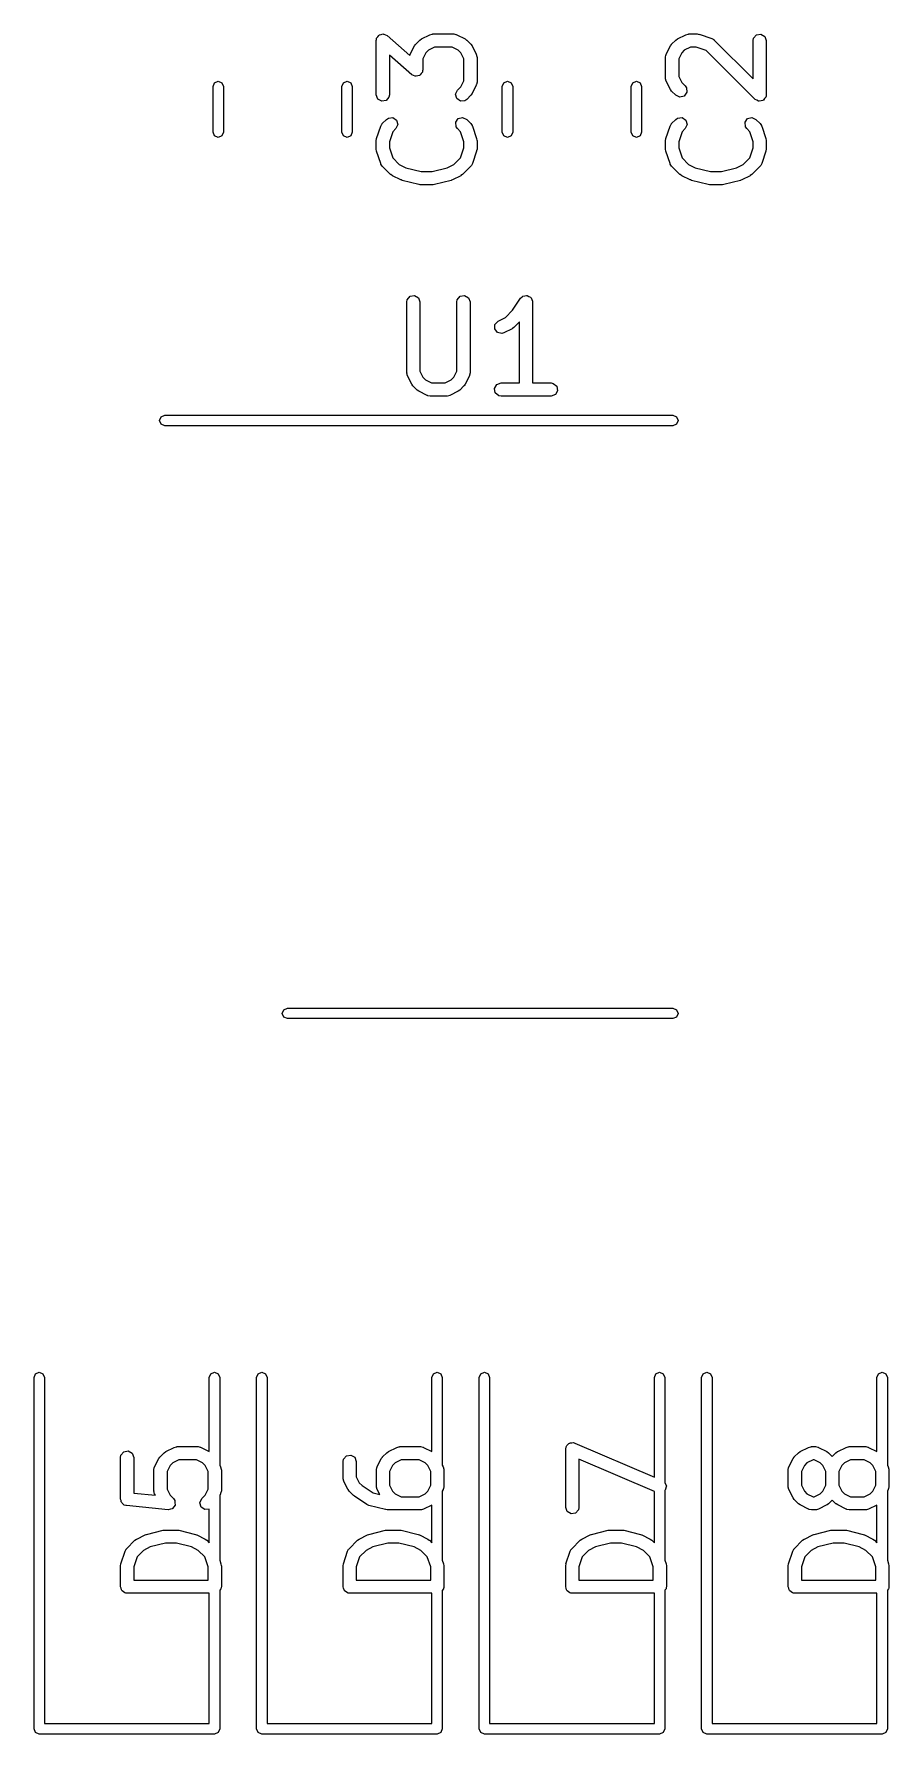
# Model space of a CAD drawing. Extents: x 44 to 268, y -129 to -26.
# Drawn here: x 151.09 to 160.84, y -76.21 to -56.8 of the extents above; entities that cross this region are included whole.
import ezdxf

# ---------------------------------------------------------------- set-up
doc = ezdxf.new("R2010")
doc.units = 0
doc.layers.add('BLACK', color=7, linetype='CONTINUOUS')

msp = doc.modelspace()

# ---------------------------------------------------------------- linework, layer by layer
at = {"layer": 'BLACK', "linetype": 'CONTINUOUS'}
for p, q in [((154.992, -56.8723), (154.994, -56.8612)), ((154.993, -56.8577), (154.995, -56.8551)), ((154.994, -56.8612), (154.993, -56.8577)), ((154.995, -56.8551), (154.996, -56.8466)), ((154.996, -56.8466), (155.009, -56.8311)), ((155.009, -56.8311), (155.02, -56.8138)), ((155.02, -56.8138), (155.025, -56.8119)), ((155.025, -56.8119), (155.029, -56.8073)), ((155.029, -56.8073), (155.049, -56.8038)), ((155.049, -56.8038), (155.068, -56.7973)), ((155.068, -56.7973), (155.074, -56.7995)), ((155.074, -56.7995), (155.08, -56.7984)), ((155.08, -56.7984), (155.097, -56.8085)), ((155.097, -56.8085), (155.116, -56.8158)), ((155.116, -56.8158), (155.376, -57.0433)), ((155.442, -56.9145), (155.49, -56.8669)), ((155.49, -56.8669), (155.508, -56.854)), ((155.508, -56.854), (155.509, -56.8528)), ((155.509, -56.8528), (155.605, -56.8052)), ((155.605, -56.8052), (155.629, -56.7978)), ((155.629, -56.7978), (155.634, -56.7988)), ((155.634, -56.7988), (155.638, -56.7973)), ((155.638, -56.7973), (155.876, -56.7973)), ((155.876, -56.7973), (155.902, -56.8018)), ((155.902, -56.8018), (155.905, -56.8047)), ((155.905, -56.8047), (155.91, -56.8052)), ((155.91, -56.8052), (156.005, -56.8528)), ((156.005, -56.8528), (156.023, -56.8662)), ((156.023, -56.8662), (156.024, -56.8669)), ((156.024, -56.8669), (156.072, -56.9145)), ((158.363, -56.9145), (158.411, -56.8669)), ((158.411, -56.8669), (158.429, -56.854)), ((158.429, -56.854), (158.43, -56.8528)), ((158.43, -56.8528), (158.526, -56.8052)), ((158.526, -56.8052), (158.551, -56.7978)), ((158.551, -56.7978), (158.555, -56.7988)), ((158.555, -56.7988), (158.559, -56.7973)), ((158.559, -56.7973), (158.654, -56.7973)), ((158.654, -56.7973), (158.676, -56.8012)), ((158.676, -56.8012), (158.678, -56.8011)), ((158.678, -56.8011), (158.821, -56.8488)), ((158.821, -56.8488), (158.844, -56.8612)), ((158.844, -56.8612), (158.846, -56.865)), ((158.846, -56.865), (158.85, -56.8669)), ((158.85, -56.8669), (159.294, -57.3103)), ((159.294, -56.8723), (159.298, -56.8466)), ((159.298, -56.8466), (159.331, -56.8073)), ((159.331, -56.8073), (159.382, -56.7984)), ((159.382, -56.7984), (159.426, -56.8241)), ((159.426, -56.8241), (159.444, -56.8723)), ((154.992, -57.4913), (154.992, -56.8723)), ((155.398, -57.2621), (155.142, -57.0376)), ((155.142, -57.0376), (155.142, -57.4913)), ((155.376, -57.0433), (155.377, -57.0371)), ((155.377, -57.0371), (155.38, -57.0337)), ((155.38, -57.0292), (155.428, -56.934)), ((155.38, -57.0337), (155.38, -57.0292)), ((155.428, -56.934), (155.441, -56.916)), ((155.441, -56.916), (155.442, -56.9145)), ((155.557, -57.0119), (155.523, -57.0805)), ((155.587, -56.9815), (155.557, -57.0119)), ((155.656, -56.9473), (155.587, -56.9815)), ((155.858, -56.9473), (155.656, -56.9473)), ((155.927, -56.9815), (155.858, -56.9473)), ((155.957, -57.0119), (155.927, -56.9815)), ((155.992, -57.0805), (155.957, -57.0119)), ((156.072, -56.9145), (156.085, -56.9329)), ((156.085, -56.9329), (156.086, -56.934)), ((156.086, -56.934), (156.134, -57.0292)), ((156.134, -57.0292), (156.141, -57.0542)), ((156.141, -57.0542), (156.14, -57.0585)), ((156.14, -57.0585), (156.142, -57.0628)), ((158.294, -57.0628), (158.298, -57.0371)), ((158.298, -57.0371), (158.301, -57.0337)), ((158.301, -57.0337), (158.302, -57.0292)), ((158.302, -57.0292), (158.349, -56.934)), ((158.349, -56.934), (158.363, -56.916)), ((158.363, -56.916), (158.363, -56.9145)), ((158.478, -57.0119), (158.444, -57.0805)), ((158.508, -56.9815), (158.478, -57.0119)), ((158.577, -56.9473), (158.508, -56.9815)), ((158.642, -56.9473), (158.577, -56.9473)), ((158.757, -56.9855), (158.642, -56.9473)), ((159.316, -57.5444), (158.757, -56.9855)), ((159.294, -57.3103), (159.294, -56.8723)), ((159.444, -56.8723), (159.444, -57.4913)), ((155.505, -57.2468), (155.495, -57.2641)), ((155.518, -57.2313), (155.505, -57.2468)), ((155.52, -57.2228), (155.518, -57.2313)), ((155.521, -57.2202), (155.52, -57.2228)), ((155.523, -57.2056), (155.521, -57.2167)), ((155.521, -57.2167), (155.521, -57.2202)), ((155.523, -57.0805), (155.523, -57.2056)), ((155.992, -57.3308), (155.992, -57.0805)), ((156.142, -57.0628), (156.142, -57.3485)), ((158.294, -57.3009), (158.294, -57.0628)), ((158.444, -57.0805), (158.444, -57.2832)), ((153.129, -57.3967), (153.147, -57.3543)), ((153.129, -57.9193), (153.129, -57.3967)), ((153.147, -57.3543), (153.189, -57.3367)), ((153.189, -57.3367), (153.231, -57.3543)), ((153.231, -57.3543), (153.249, -57.3967)), ((153.249, -57.3967), (153.249, -57.9193)), ((154.599, -57.3967), (154.617, -57.3543)), ((154.599, -57.9193), (154.599, -57.3967)), ((154.617, -57.3543), (154.659, -57.3367)), ((154.659, -57.3367), (154.701, -57.3543)), ((154.701, -57.3543), (154.719, -57.3967)), ((154.719, -57.3967), (154.719, -57.9193)), ((155.417, -57.2694), (155.398, -57.2621)), ((155.435, -57.2795), (155.417, -57.2694)), ((155.44, -57.2784), (155.435, -57.2795)), ((155.446, -57.2806), (155.44, -57.2784)), ((155.465, -57.2741), (155.446, -57.2806)), ((155.485, -57.2706), (155.465, -57.2741)), ((155.489, -57.266), (155.485, -57.2706)), ((155.495, -57.2641), (155.489, -57.266)), ((155.897, -57.4848), (155.918, -57.4383)), ((155.918, -57.4383), (155.957, -57.3993)), ((155.957, -57.3993), (155.992, -57.3308)), ((156.134, -57.382), (156.086, -57.4773)), ((156.137, -57.3741), (156.134, -57.3776)), ((156.134, -57.3776), (156.134, -57.382)), ((156.142, -57.3485), (156.137, -57.3741)), ((156.431, -57.3967), (156.449, -57.3543)), ((156.431, -57.9193), (156.431, -57.3967)), ((156.449, -57.3543), (156.491, -57.3367)), ((156.491, -57.3367), (156.533, -57.3543)), ((156.533, -57.3543), (156.551, -57.3967)), ((156.551, -57.3967), (156.551, -57.9193)), ((157.901, -57.3967), (157.919, -57.3543)), ((157.901, -57.9193), (157.901, -57.3967)), ((157.919, -57.3543), (157.961, -57.3367)), ((157.961, -57.3367), (158.003, -57.3543)), ((158.003, -57.3543), (158.021, -57.3967)), ((158.021, -57.3967), (158.021, -57.9193)), ((158.295, -57.3051), (158.294, -57.3009)), ((158.294, -57.3094), (158.295, -57.3051)), ((158.302, -57.3344), (158.294, -57.3094)), ((158.349, -57.4296), (158.302, -57.3344)), ((158.35, -57.4308), (158.349, -57.4296)), ((158.363, -57.4491), (158.35, -57.4308)), ((158.411, -57.4967), (158.363, -57.4491)), ((158.444, -57.2832), (158.478, -57.3517)), ((158.478, -57.3517), (158.517, -57.3907)), ((158.517, -57.3907), (158.532, -57.412)), ((158.532, -57.412), (158.536, -57.4631)), ((155.009, -57.5395), (154.992, -57.4913)), ((155.054, -57.5652), (155.009, -57.5395)), ((155.104, -57.5563), (155.054, -57.5652)), ((155.137, -57.517), (155.104, -57.5563)), ((155.142, -57.4913), (155.137, -57.517)), ((155.91, -57.5343), (155.897, -57.4848)), ((155.952, -57.5638), (155.91, -57.5343)), ((156.003, -57.5593), (155.952, -57.5638)), ((156.024, -57.5444), (156.003, -57.5593)), ((156.072, -57.4967), (156.024, -57.5444)), ((156.073, -57.4953), (156.072, -57.4967)), ((156.086, -57.4773), (156.073, -57.4953)), ((158.457, -57.5184), (158.411, -57.4967)), ((158.507, -57.5052), (158.457, -57.5184)), ((158.536, -57.4631), (158.507, -57.5052)), ((159.336, -57.5539), (159.316, -57.5444)), ((159.356, -57.5652), (159.336, -57.5539)), ((159.359, -57.5646), (159.356, -57.5652)), ((159.362, -57.566), (159.359, -57.5646)), ((159.384, -57.5602), (159.362, -57.566)), ((159.406, -57.5563), (159.384, -57.5602)), ((159.408, -57.5537), (159.406, -57.5563)), ((159.412, -57.5528), (159.408, -57.5537)), ((159.425, -57.5343), (159.412, -57.5528)), ((159.439, -57.517), (159.425, -57.5343)), ((159.44, -57.5124), (159.439, -57.517)), ((159.441, -57.5107), (159.44, -57.5124)), ((159.444, -57.4913), (159.441, -57.5075)), ((159.441, -57.5075), (159.441, -57.5107)), ((155.043, -57.8486), (155.055, -57.8257)), ((155.055, -57.8257), (155.059, -57.8233)), ((155.059, -57.8233), (155.061, -57.8193)), ((155.061, -57.8193), (155.109, -57.7716)), ((155.109, -57.7716), (155.13, -57.7567)), ((155.13, -57.7567), (155.181, -57.7522)), ((155.181, -57.7522), (155.223, -57.7816)), ((155.237, -57.8312), (155.215, -57.8777)), ((155.223, -57.7816), (155.237, -57.8312)), ((155.899, -57.8053), (155.928, -57.7632)), ((155.903, -57.8564), (155.899, -57.8053)), ((155.928, -57.7632), (155.978, -57.75)), ((155.978, -57.75), (156.024, -57.7716)), ((156.024, -57.7716), (156.072, -57.8193)), ((156.072, -57.8193), (156.087, -57.8406)), ((158.345, -57.8486), (158.357, -57.8257)), ((158.357, -57.8257), (158.361, -57.8233)), ((158.361, -57.8233), (158.363, -57.8193)), ((158.363, -57.8193), (158.411, -57.7716)), ((158.411, -57.7716), (158.432, -57.7567)), ((158.432, -57.7567), (158.483, -57.7522)), ((158.483, -57.7522), (158.525, -57.7816)), ((158.539, -57.8312), (158.517, -57.8777)), ((158.525, -57.7816), (158.539, -57.8312)), ((159.201, -57.8053), (159.23, -57.7632)), ((159.205, -57.8564), (159.201, -57.8053)), ((159.23, -57.7632), (159.28, -57.75)), ((159.28, -57.75), (159.326, -57.7716)), ((159.326, -57.7716), (159.374, -57.8193)), ((159.374, -57.8193), (159.389, -57.8406)), ((153.147, -57.9617), (153.129, -57.9193)), ((153.189, -57.9793), (153.147, -57.9617)), ((153.231, -57.9617), (153.189, -57.9793)), ((153.249, -57.9193), (153.231, -57.9617)), ((154.617, -57.9617), (154.599, -57.9193)), ((154.659, -57.9793), (154.617, -57.9617)), ((154.701, -57.9617), (154.659, -57.9793)), ((154.719, -57.9193), (154.701, -57.9617)), ((154.992, -58.0151), (154.996, -57.9931)), ((154.992, -58.1104), (154.992, -58.0151)), ((154.995, -57.9914), (155.043, -57.8486)), ((154.996, -57.9931), (154.995, -57.9914)), ((155.18, -57.9128), (155.142, -58.0273)), ((155.142, -58.0273), (155.142, -58.0982)), ((155.215, -57.8777), (155.18, -57.9128)), ((155.918, -57.8777), (155.903, -57.8564)), ((155.953, -57.9128), (155.918, -57.8777)), ((155.992, -58.0273), (155.953, -57.9128)), ((155.992, -58.0982), (155.992, -58.0273)), ((156.087, -57.8406), (156.087, -57.8451)), ((156.087, -57.8451), (156.09, -57.8486)), ((156.09, -57.8486), (156.138, -57.9914)), ((156.138, -57.9914), (156.141, -58.0136)), ((156.141, -58.0136), (156.142, -58.0151)), ((156.142, -58.0151), (156.142, -58.1104)), ((156.449, -57.9617), (156.431, -57.9193)), ((156.491, -57.9793), (156.449, -57.9617)), ((156.533, -57.9617), (156.491, -57.9793)), ((156.551, -57.9193), (156.533, -57.9617)), ((157.919, -57.9617), (157.901, -57.9193)), ((157.961, -57.9793), (157.919, -57.9617)), ((158.003, -57.9617), (157.961, -57.9793)), ((158.021, -57.9193), (158.003, -57.9617)), ((158.294, -58.0151), (158.298, -57.9931)), ((158.294, -58.1104), (158.294, -58.0151)), ((158.297, -57.9914), (158.345, -57.8486)), ((158.298, -57.9931), (158.297, -57.9914)), ((158.482, -57.9128), (158.444, -58.0273)), ((158.444, -58.0273), (158.444, -58.0982)), ((158.517, -57.8777), (158.482, -57.9128)), ((159.22, -57.8777), (159.205, -57.8564)), ((159.255, -57.9128), (159.22, -57.8777)), ((159.294, -58.0273), (159.255, -57.9128)), ((159.294, -58.0982), (159.294, -58.0273)), ((159.389, -57.8406), (159.389, -57.8451)), ((159.389, -57.8451), (159.392, -57.8486)), ((159.392, -57.8486), (159.44, -57.9914)), ((159.44, -57.9914), (159.443, -58.0136)), ((159.443, -58.0136), (159.444, -58.0151)), ((159.444, -58.0151), (159.444, -58.1104)), ((154.992, -58.1119), (154.992, -58.1104)), ((154.995, -58.1341), (154.992, -58.1119)), ((155.043, -58.277), (154.995, -58.1341)), ((155.142, -58.0982), (155.18, -58.2127)), ((155.18, -58.2127), (155.254, -58.2868)), ((155.879, -58.2868), (155.953, -58.2127)), ((155.953, -58.2127), (155.992, -58.0982)), ((156.138, -58.1341), (156.09, -58.277)), ((156.142, -58.1104), (156.138, -58.1325)), ((156.138, -58.1325), (156.138, -58.1341)), ((158.294, -58.1119), (158.294, -58.1104)), ((158.297, -58.1341), (158.294, -58.1119)), ((158.345, -58.277), (158.297, -58.1341)), ((158.444, -58.0982), (158.482, -58.2127)), ((158.482, -58.2127), (158.556, -58.2868)), ((159.181, -58.2868), (159.255, -58.2127)), ((159.255, -58.2127), (159.294, -58.0982)), ((159.44, -58.1341), (159.392, -58.277)), ((159.444, -58.1104), (159.44, -58.1325)), ((159.44, -58.1325), (159.44, -58.1341)), ((155.046, -58.2805), (155.043, -58.277)), ((155.046, -58.2849), (155.046, -58.2805)), ((155.061, -58.3063), (155.046, -58.2849)), ((155.156, -58.4015), (155.061, -58.3063)), ((155.158, -58.4022), (155.156, -58.4015)), ((155.176, -58.4156), (155.158, -58.4022)), ((155.271, -58.4632), (155.176, -58.4156)), ((155.254, -58.2868), (155.331, -58.3253)), ((155.331, -58.3253), (155.504, -58.3687)), ((155.504, -58.3687), (155.629, -58.3687)), ((155.629, -58.3687), (155.802, -58.3253)), ((155.802, -58.3253), (155.879, -58.2868)), ((155.957, -58.4156), (155.862, -58.4632)), ((155.958, -58.4144), (155.957, -58.4156)), ((155.977, -58.4015), (155.958, -58.4144)), ((156.072, -58.3063), (155.977, -58.4015)), ((156.074, -58.3022), (156.072, -58.3063)), ((156.078, -58.2999), (156.074, -58.3022)), ((156.09, -58.277), (156.078, -58.2999)), ((158.348, -58.2805), (158.345, -58.277)), ((158.348, -58.2849), (158.348, -58.2805)), ((158.363, -58.3063), (158.348, -58.2849)), ((158.458, -58.4015), (158.363, -58.3063)), ((158.46, -58.4022), (158.458, -58.4015)), ((158.478, -58.4156), (158.46, -58.4022)), ((158.573, -58.4632), (158.478, -58.4156)), ((158.556, -58.2868), (158.633, -58.3253)), ((158.633, -58.3253), (158.806, -58.3687)), ((158.806, -58.3687), (158.931, -58.3687)), ((158.931, -58.3687), (159.104, -58.3253)), ((159.104, -58.3253), (159.181, -58.2868)), ((159.259, -58.4156), (159.164, -58.4632)), ((159.26, -58.4144), (159.259, -58.4156)), ((159.279, -58.4015), (159.26, -58.4144)), ((159.374, -58.3063), (159.279, -58.4015)), ((159.376, -58.3022), (159.374, -58.3063)), ((159.38, -58.2999), (159.376, -58.3022)), ((159.392, -58.277), (159.38, -58.2999)), ((155.275, -58.4636), (155.271, -58.4632)), ((155.287, -58.4689), (155.275, -58.4636)), ((155.477, -58.5165), (155.287, -58.4689)), ((155.48, -58.5161), (155.477, -58.5165)), ((155.495, -58.5187), (155.48, -58.5161)), ((155.638, -58.5187), (155.495, -58.5187)), ((155.641, -58.5175), (155.638, -58.5187)), ((155.656, -58.5165), (155.641, -58.5175)), ((155.847, -58.4689), (155.656, -58.5165)), ((155.85, -58.4669), (155.847, -58.4689)), ((155.862, -58.4632), (155.85, -58.4669)), ((158.577, -58.4636), (158.573, -58.4632)), ((158.589, -58.4689), (158.577, -58.4636)), ((158.779, -58.5165), (158.589, -58.4689)), ((158.782, -58.5161), (158.779, -58.5165)), ((158.797, -58.5187), (158.782, -58.5161)), ((158.94, -58.5187), (158.797, -58.5187)), ((158.943, -58.5175), (158.94, -58.5187)), ((158.958, -58.5165), (158.943, -58.5175)), ((159.149, -58.4689), (158.958, -58.5165)), ((159.152, -58.4669), (159.149, -58.4689)), ((159.164, -58.4632), (159.152, -58.4669)), ((155.341, -59.8566), (155.346, -59.831)), ((155.341, -60.6661), (155.341, -59.8566)), ((155.346, -59.831), (155.379, -59.7917)), ((155.379, -59.7917), (155.429, -59.7828)), ((155.429, -59.7828), (155.474, -59.8084)), ((155.474, -59.8084), (155.491, -59.8566)), ((155.491, -59.8566), (155.491, -60.6484)), ((155.913, -59.8566), (155.917, -59.831)), ((155.913, -60.6484), (155.913, -59.8566)), ((155.917, -59.831), (155.95, -59.7917)), ((155.95, -59.7917), (156.001, -59.7828)), ((156.001, -59.7828), (156.045, -59.8084)), ((156.045, -59.8084), (156.063, -59.8566)), ((156.063, -59.8566), (156.063, -60.6661)), ((156.467, -60.0331), (156.548, -59.9517)), ((156.548, -59.9517), (156.639, -59.815)), ((156.639, -59.815), (156.657, -59.7962)), ((156.657, -59.7962), (156.662, -59.795)), ((156.662, -59.795), (156.664, -59.7917)), ((156.664, -59.7917), (156.686, -59.7879)), ((156.686, -59.7879), (156.707, -59.7818)), ((156.707, -59.7818), (156.711, -59.7835)), ((156.711, -59.7835), (156.715, -59.7828)), ((156.715, -59.7828), (156.734, -59.7936)), ((156.734, -59.7936), (156.754, -59.8024)), ((156.754, -59.8024), (156.756, -59.8063)), ((156.756, -59.8063), (156.759, -59.8084)), ((156.759, -59.8084), (156.767, -59.8289)), ((156.767, -59.8289), (156.776, -59.8484)), ((156.776, -59.8484), (156.775, -59.8526)), ((156.775, -59.8526), (156.777, -59.8566)), ((156.777, -59.8566), (156.777, -60.7816)), ((156.344, -60.1637), (156.347, -60.1125)), ((156.375, -60.2049), (156.344, -60.1637)), ((156.347, -60.1125), (156.383, -60.0753)), ((156.383, -60.0753), (156.467, -60.0331)), ((156.545, -60.1618), (156.45, -60.2094)), ((156.546, -60.1606), (156.545, -60.1618)), ((156.564, -60.1477), (156.546, -60.1606)), ((156.627, -60.0853), (156.564, -60.1477)), ((156.627, -60.7816), (156.627, -60.0853)), ((156.425, -60.2168), (156.375, -60.2049)), ((156.45, -60.2094), (156.425, -60.2168)), ((155.343, -60.6704), (155.341, -60.6661)), ((155.342, -60.6747), (155.343, -60.6704)), ((155.349, -60.6997), (155.342, -60.6747)), ((155.397, -60.7949), (155.349, -60.6997)), ((155.491, -60.6484), (155.525, -60.717)), ((155.525, -60.717), (155.556, -60.7474)), ((155.556, -60.7474), (155.624, -60.7816)), ((155.779, -60.7816), (155.848, -60.7474)), ((155.848, -60.7474), (155.878, -60.717)), ((155.878, -60.717), (155.913, -60.6484)), ((156.055, -60.6997), (156.007, -60.7949)), ((156.058, -60.6918), (156.055, -60.6952)), ((156.055, -60.6952), (156.055, -60.6997)), ((156.063, -60.6661), (156.058, -60.6918)), ((155.398, -60.796), (155.397, -60.7949)), ((155.411, -60.8144), (155.398, -60.796)), ((155.458, -60.862), (155.411, -60.8144)), ((155.46, -60.8627), (155.458, -60.862)), ((155.478, -60.8761), (155.46, -60.8627)), ((155.573, -60.9237), (155.478, -60.8761)), ((155.577, -60.9242), (155.573, -60.9237)), ((155.581, -60.9271), (155.577, -60.9242)), ((155.607, -60.9316), (155.581, -60.9271)), ((155.797, -60.9316), (155.607, -60.9316)), ((155.624, -60.7816), (155.779, -60.7816)), ((155.801, -60.9301), (155.797, -60.9316)), ((155.806, -60.9311), (155.801, -60.9301)), ((155.831, -60.9237), (155.806, -60.9311)), ((155.926, -60.8761), (155.831, -60.9237)), ((155.927, -60.8749), (155.926, -60.8761)), ((155.945, -60.862), (155.927, -60.8749)), ((155.993, -60.8144), (155.945, -60.862)), ((155.994, -60.8129), (155.993, -60.8144)), ((156.007, -60.7949), (155.994, -60.8129)), ((156.342, -60.8436), (156.368, -60.7992)), ((156.351, -60.8941), (156.342, -60.8436)), ((156.39, -60.9271), (156.351, -60.8941)), ((156.368, -60.7992), (156.416, -60.7816)), ((156.416, -60.9316), (156.39, -60.9271)), ((156.416, -60.7816), (156.627, -60.7816)), ((156.988, -60.9316), (156.416, -60.9316)), ((156.777, -60.7816), (156.988, -60.7816)), ((156.988, -60.7816), (157.013, -60.7861)), ((157.036, -60.9141), (156.988, -60.9316)), ((157.013, -60.7861), (157.052, -60.8191)), ((157.061, -60.8696), (157.036, -60.9141)), ((157.052, -60.8191), (157.061, -60.8696)), ((152.518, -61.209), (152.536, -61.1666)), ((152.536, -61.2514), (152.518, -61.209)), ((152.536, -61.1666), (152.578, -61.149)), ((152.578, -61.269), (152.536, -61.2514)), ((152.578, -61.149), (156.178, -61.149)), ((156.178, -61.269), (152.578, -61.269)), ((156.178, -61.149), (158.378, -61.149)), ((158.378, -61.269), (156.178, -61.269)), ((158.378, -61.149), (158.42, -61.1666)), ((158.42, -61.2514), (158.378, -61.269)), ((158.42, -61.1666), (158.438, -61.209)), ((158.438, -61.209), (158.42, -61.2514)), ((153.936, -67.9366), (153.978, -67.919)), ((153.978, -67.919), (156.178, -67.919)), ((156.178, -67.919), (158.378, -67.919)), ((158.378, -67.919), (158.42, -67.9366)), ((153.918, -67.979), (153.936, -67.9366)), ((153.936, -68.0214), (153.918, -67.979)), ((153.978, -68.039), (153.936, -68.0214)), ((156.178, -68.039), (153.978, -68.039)), ((158.378, -68.039), (156.178, -68.039)), ((158.42, -68.0214), (158.378, -68.039)), ((158.42, -67.9366), (158.438, -67.979)), ((158.438, -67.979), (158.42, -68.0214)), ((151.086, -72.136), (151.104, -72.0936)), ((151.086, -76.146), (151.086, -72.136)), ((151.104, -72.0936), (151.146, -72.076)), ((151.146, -72.076), (151.188, -72.0936)), ((151.188, -72.0936), (151.206, -72.136)), ((151.206, -72.136), (151.206, -76.086)), ((153.086, -72.136), (153.104, -72.0936)), ((153.086, -72.9804), (153.086, -72.136)), ((153.104, -72.0936), (153.146, -72.076)), ((153.146, -72.076), (153.188, -72.0936)), ((153.188, -72.0936), (153.206, -72.136)), ((153.206, -72.136), (153.206, -73.1378)), ((153.626, -72.136), (153.644, -72.0936)), ((153.626, -76.146), (153.626, -72.136)), ((153.644, -72.0936), (153.686, -72.076)), ((153.686, -72.076), (153.728, -72.0936)), ((153.728, -72.0936), (153.746, -72.136)), ((153.746, -72.136), (153.746, -76.086)), ((155.626, -72.136), (155.644, -72.0936)), ((155.626, -72.9804), (155.626, -72.136)), ((155.644, -72.0936), (155.686, -72.076)), ((155.686, -72.076), (155.728, -72.0936)), ((155.728, -72.0936), (155.746, -72.136)), ((155.746, -72.136), (155.746, -73.1378)), ((156.166, -72.136), (156.184, -72.0936)), ((156.166, -76.146), (156.166, -72.136)), ((156.184, -72.0936), (156.226, -72.076)), ((156.226, -72.076), (156.268, -72.0936)), ((156.268, -72.0936), (156.286, -72.136)), ((156.286, -72.136), (156.286, -76.086)), ((158.166, -72.136), (158.184, -72.0936)), ((158.166, -73.2728), (158.166, -72.136)), ((158.184, -72.0936), (158.226, -72.076)), ((158.226, -72.076), (158.268, -72.0936)), ((158.268, -72.0936), (158.286, -72.136)), ((158.286, -72.136), (158.286, -73.3385)), ((158.706, -72.136), (158.724, -72.0936)), ((158.706, -76.146), (158.706, -72.136)), ((158.724, -72.0936), (158.766, -72.076)), ((158.766, -72.076), (158.808, -72.0936)), ((158.808, -72.0936), (158.826, -72.136)), ((158.826, -72.136), (158.826, -76.086)), ((160.706, -72.136), (160.724, -72.0936)), ((160.706, -72.9804), (160.706, -72.136)), ((160.724, -72.0936), (160.766, -72.076)), ((160.766, -72.076), (160.808, -72.0936)), ((160.808, -72.0936), (160.826, -72.136)), ((160.826, -72.136), (160.826, -73.1378)), ((152.111, -72.983), (152.162, -72.974)), ((152.162, -72.974), (152.206, -72.9997)), ((152.591, -72.9808), (152.687, -72.9332)), ((152.687, -72.9332), (152.711, -72.9258)), ((152.711, -72.9258), (152.716, -72.9268)), ((152.716, -72.9268), (152.72, -72.9253)), ((152.72, -72.9253), (152.958, -72.9253)), ((152.958, -72.9253), (152.984, -72.9298)), ((152.984, -72.9298), (152.987, -72.9327)), ((152.987, -72.9327), (152.992, -72.9332)), ((152.992, -72.9332), (153.086, -72.9804)), ((155.131, -72.9808), (155.227, -72.9332)), ((155.227, -72.9332), (155.251, -72.9258)), ((155.251, -72.9258), (155.256, -72.9268)), ((155.256, -72.9268), (155.26, -72.9253)), ((155.26, -72.9253), (155.498, -72.9253)), ((155.498, -72.9253), (155.524, -72.9298)), ((155.524, -72.9298), (155.527, -72.9327)), ((155.527, -72.9327), (155.532, -72.9332)), ((155.532, -72.9332), (155.626, -72.9804)), ((157.154, -72.9527), (157.158, -72.927)), ((157.154, -73.6193), (157.154, -72.9527)), ((157.158, -72.927), (157.164, -72.9202)), ((157.164, -72.9202), (157.166, -72.9116)), ((157.166, -72.9116), (157.18, -72.9011)), ((157.18, -72.9011), (157.191, -72.8877)), ((157.191, -72.8877), (157.2, -72.8862)), ((157.2, -72.8862), (157.207, -72.8809)), ((157.207, -72.8809), (157.224, -72.8818)), ((157.224, -72.8818), (157.242, -72.8788)), ((157.242, -72.8788), (157.249, -72.8832)), ((157.249, -72.8832), (157.258, -72.8837)), ((157.258, -72.8837), (158.166, -73.2728)), ((159.83, -72.9808), (159.926, -72.9332)), ((159.926, -72.9332), (159.951, -72.9258)), ((159.951, -72.9258), (159.955, -72.9268)), ((159.955, -72.9268), (159.959, -72.9253)), ((159.959, -72.9253), (160.007, -72.9253)), ((160.007, -72.9253), (160.032, -72.9298)), ((160.032, -72.9298), (160.036, -72.9327)), ((160.036, -72.9327), (160.04, -72.9332)), ((160.04, -72.9332), (160.135, -72.9808)), ((160.259, -72.9808), (160.354, -72.9332)), ((160.354, -72.9332), (160.379, -72.9258)), ((160.379, -72.9258), (160.383, -72.9268)), ((160.383, -72.9268), (160.388, -72.9253)), ((160.388, -72.9253), (160.578, -72.9253)), ((160.578, -72.9253), (160.604, -72.9298)), ((160.604, -72.9298), (160.607, -72.9327)), ((160.607, -72.9327), (160.612, -72.9332)), ((160.612, -72.9332), (160.706, -72.9804)), ((152.074, -73.0479), (152.078, -73.0223)), ((152.074, -73.5241), (152.074, -73.0479)), ((152.078, -73.0223), (152.111, -72.983)), ((152.206, -72.9997), (152.224, -73.0479)), ((152.224, -73.0479), (152.224, -73.4562)), ((152.455, -73.1908), (152.459, -73.1651)), ((152.459, -73.1651), (152.462, -73.1617)), ((152.462, -73.1572), (152.51, -73.062)), ((152.462, -73.1617), (152.462, -73.1572)), ((152.51, -73.062), (152.523, -73.044)), ((152.523, -73.044), (152.524, -73.0425)), ((152.524, -73.0425), (152.572, -72.9949)), ((152.572, -72.9949), (152.59, -72.982)), ((152.59, -72.982), (152.591, -72.9808)), ((152.639, -73.1399), (152.605, -73.2085)), ((152.669, -73.1095), (152.639, -73.1399)), ((152.738, -73.0753), (152.669, -73.1095)), ((152.94, -73.0753), (152.738, -73.0753)), ((153.009, -73.1095), (152.94, -73.0753)), ((153.039, -73.1399), (153.009, -73.1095)), ((153.074, -73.2085), (153.039, -73.1399)), ((153.206, -73.1378), (153.216, -73.1572)), ((153.216, -73.1572), (153.223, -73.1822)), ((154.614, -73.0955), (154.618, -73.0699)), ((154.614, -73.286), (154.614, -73.0955)), ((154.618, -73.0699), (154.651, -73.0306)), ((154.651, -73.0306), (154.702, -73.0217)), ((154.702, -73.0217), (154.746, -73.0473)), ((154.746, -73.0473), (154.764, -73.0955)), ((154.764, -73.0955), (154.764, -73.2683)), ((154.995, -73.1908), (154.999, -73.1651)), ((154.999, -73.1651), (155.002, -73.1617)), ((155.002, -73.1572), (155.05, -73.062)), ((155.002, -73.1617), (155.002, -73.1572)), ((155.05, -73.062), (155.063, -73.044)), ((155.063, -73.044), (155.064, -73.0425)), ((155.064, -73.0425), (155.112, -72.9949)), ((155.112, -72.9949), (155.13, -72.982)), ((155.13, -72.982), (155.131, -72.9808)), ((155.179, -73.1399), (155.145, -73.2085)), ((155.209, -73.1095), (155.179, -73.1399)), ((155.278, -73.0753), (155.209, -73.1095)), ((155.48, -73.0753), (155.278, -73.0753)), ((155.549, -73.1095), (155.48, -73.0753)), ((155.579, -73.1399), (155.549, -73.1095)), ((155.614, -73.2085), (155.579, -73.1399)), ((155.746, -73.1378), (155.756, -73.1572)), ((155.756, -73.1572), (155.763, -73.1822)), ((158.166, -73.436), (157.304, -73.0664)), ((157.304, -73.0664), (157.304, -73.6193)), ((159.694, -73.1908), (159.698, -73.1651)), ((159.698, -73.1651), (159.701, -73.1617)), ((159.701, -73.1617), (159.702, -73.1572)), ((159.702, -73.1572), (159.749, -73.062)), ((159.749, -73.062), (159.763, -73.044)), ((159.763, -73.0425), (159.811, -72.9949)), ((159.763, -73.044), (159.763, -73.0425)), ((159.811, -72.9949), (159.829, -72.982)), ((159.829, -72.982), (159.83, -72.9808)), ((159.878, -73.1399), (159.844, -73.2085)), ((159.908, -73.1095), (159.878, -73.1399)), ((159.977, -73.0753), (159.908, -73.1095)), ((159.989, -73.0753), (159.977, -73.0753)), ((160.058, -73.1095), (159.989, -73.0753)), ((160.088, -73.1399), (160.058, -73.1095)), ((160.122, -73.2085), (160.088, -73.1399)), ((160.135, -72.9808), (160.154, -72.9942)), ((160.154, -72.9942), (160.155, -72.9949)), ((160.155, -72.9949), (160.197, -73.0371)), ((160.197, -73.0371), (160.239, -72.9949)), ((160.239, -72.9949), (160.258, -72.982)), ((160.258, -72.982), (160.259, -72.9808)), ((160.306, -73.1399), (160.272, -73.2085)), ((160.337, -73.1095), (160.306, -73.1399)), ((160.405, -73.0753), (160.337, -73.1095)), ((160.56, -73.0753), (160.405, -73.0753)), ((160.629, -73.1095), (160.56, -73.0753)), ((160.659, -73.1399), (160.629, -73.1095)), ((160.694, -73.2085), (160.659, -73.1399)), ((160.826, -73.1378), (160.836, -73.1572)), ((160.836, -73.1572), (160.843, -73.1822)), ((152.455, -73.4289), (152.455, -73.1908)), ((152.605, -73.2085), (152.605, -73.4112)), ((153.074, -73.4112), (153.074, -73.2085)), ((153.223, -73.1822), (153.222, -73.1865)), ((153.222, -73.1865), (153.224, -73.1908)), ((153.224, -73.1908), (153.224, -73.4289)), ((154.615, -73.2902), (154.614, -73.286)), ((154.614, -73.2946), (154.615, -73.2902)), ((154.622, -73.3195), (154.614, -73.2946)), ((154.669, -73.4148), (154.622, -73.3195)), ((154.764, -73.2683), (154.798, -73.3368)), ((154.798, -73.3368), (154.832, -73.3706)), ((154.995, -73.3812), (154.995, -73.1908)), ((155.145, -73.2085), (155.145, -73.3635)), ((155.145, -73.3635), (155.179, -73.432)), ((155.579, -73.432), (155.614, -73.3635)), ((155.614, -73.3635), (155.614, -73.2085)), ((155.763, -73.1822), (155.762, -73.1865)), ((155.762, -73.1865), (155.764, -73.1908)), ((155.764, -73.1908), (155.764, -73.3812)), ((158.286, -73.3385), (158.303, -73.3724)), ((159.694, -73.3812), (159.694, -73.1908)), ((159.844, -73.2085), (159.844, -73.3635)), ((159.844, -73.3635), (159.878, -73.432)), ((160.088, -73.432), (160.122, -73.3635)), ((160.122, -73.3635), (160.122, -73.2085)), ((160.272, -73.2085), (160.272, -73.3635)), ((160.272, -73.3635), (160.306, -73.432)), ((160.659, -73.432), (160.694, -73.3635)), ((160.694, -73.3635), (160.694, -73.2085)), ((160.843, -73.1822), (160.842, -73.1865)), ((160.842, -73.1865), (160.844, -73.1908)), ((160.844, -73.1908), (160.844, -73.3812)), ((152.079, -73.5391), (152.074, -73.5241)), ((152.08, -73.5549), (152.079, -73.5391)), ((152.088, -73.5625), (152.08, -73.5549)), ((152.224, -73.4562), (152.472, -73.481)), ((152.456, -73.4331), (152.455, -73.4289)), ((152.455, -73.4374), (152.456, -73.4331)), ((152.462, -73.4624), (152.455, -73.4374)), ((152.472, -73.481), (152.462, -73.4624)), ((152.605, -73.4112), (152.639, -73.4797)), ((152.639, -73.4797), (152.678, -73.5187)), ((152.678, -73.5187), (152.693, -73.54)), ((152.693, -73.54), (152.693, -73.5405)), ((152.693, -73.5405), (152.693, -73.5409)), ((152.693, -73.5409), (152.695, -73.566)), ((152.979, -73.5652), (153, -73.5187)), ((153, -73.5187), (153.039, -73.4797)), ((153.039, -73.4797), (153.074, -73.4112)), ((153.216, -73.4624), (153.206, -73.4818)), ((153.206, -73.4818), (153.206, -74.221)), ((153.219, -73.4545), (153.216, -73.4579)), ((153.216, -73.4579), (153.216, -73.4624)), ((153.224, -73.4289), (153.219, -73.4545)), ((154.67, -73.4159), (154.669, -73.4148)), ((154.683, -73.4343), (154.67, -73.4159)), ((154.731, -73.4819), (154.683, -73.4343)), ((154.734, -73.4834), (154.731, -73.4819)), ((154.742, -73.4913), (154.734, -73.4834)), ((154.885, -73.5865), (154.742, -73.4913)), ((154.832, -73.3706), (154.958, -73.4545)), ((154.958, -73.4545), (155.032, -73.473)), ((154.996, -73.3854), (154.995, -73.3812)), ((154.995, -73.3898), (154.996, -73.3854)), ((155.002, -73.4148), (154.995, -73.3898)), ((155.032, -73.473), (155.002, -73.4148)), ((155.179, -73.432), (155.209, -73.4625)), ((155.209, -73.4625), (155.278, -73.4967)), ((155.278, -73.4967), (155.48, -73.4967)), ((155.48, -73.4967), (155.549, -73.4625)), ((155.549, -73.4625), (155.579, -73.432)), ((155.756, -73.4148), (155.746, -73.4342)), ((155.746, -73.4342), (155.746, -74.221)), ((155.759, -73.4069), (155.756, -73.4103)), ((155.756, -73.4103), (155.756, -73.4148)), ((155.764, -73.3812), (155.759, -73.4069)), ((158.166, -74.0221), (158.166, -73.436)), ((158.291, -73.4223), (158.286, -73.4263)), ((158.286, -73.4263), (158.286, -74.221)), ((158.303, -73.3724), (158.291, -73.4223)), ((159.695, -73.3854), (159.694, -73.3812)), ((159.694, -73.3898), (159.695, -73.3854)), ((159.702, -73.4148), (159.694, -73.3898)), ((159.749, -73.51), (159.702, -73.4148)), ((159.75, -73.5111), (159.749, -73.51)), ((159.763, -73.5295), (159.75, -73.5111)), ((159.811, -73.5771), (159.763, -73.5295)), ((159.878, -73.432), (159.908, -73.4625)), ((159.908, -73.4625), (159.977, -73.4967)), ((159.977, -73.4967), (159.989, -73.4967)), ((159.989, -73.4967), (160.058, -73.4625)), ((160.058, -73.4625), (160.088, -73.432)), ((160.197, -73.5349), (160.155, -73.5771)), ((160.239, -73.5771), (160.197, -73.5349)), ((160.306, -73.432), (160.337, -73.4625)), ((160.337, -73.4625), (160.405, -73.4967)), ((160.405, -73.4967), (160.56, -73.4967)), ((160.56, -73.4967), (160.629, -73.4625)), ((160.629, -73.4625), (160.659, -73.432)), ((160.836, -73.4148), (160.826, -73.4342)), ((160.826, -73.4342), (160.826, -74.221)), ((160.839, -73.4069), (160.836, -73.4103)), ((160.836, -73.4103), (160.836, -73.4148)), ((160.844, -73.3812), (160.839, -73.4069)), ((152.091, -73.5723), (152.088, -73.5625)), ((152.105, -73.5803), (152.091, -73.5723)), ((152.116, -73.5917), (152.105, -73.5803)), ((152.133, -73.5964), (152.116, -73.5917)), ((152.136, -73.598), (152.133, -73.5964)), ((152.137, -73.5976), (152.136, -73.598)), ((152.141, -73.5987), (152.137, -73.5976)), ((152.617, -73.6463), (152.141, -73.5987)), ((152.618, -73.6462), (152.617, -73.6463)), ((152.643, -73.6399), (152.618, -73.6464)), ((152.618, -73.6464), (152.618, -73.6462)), ((152.667, -73.6337), (152.643, -73.6399)), ((152.668, -73.6332), (152.667, -73.6333)), ((152.667, -73.6333), (152.667, -73.6337)), ((152.682, -73.6125), (152.668, -73.6332)), ((152.697, -73.592), (152.682, -73.6125)), ((152.695, -73.566), (152.697, -73.5911)), ((152.697, -73.5911), (152.697, -73.5915)), ((152.697, -73.5915), (152.697, -73.592)), ((152.992, -73.6147), (152.979, -73.5652)), ((153.034, -73.6442), (152.992, -73.6147)), ((153.085, -73.6397), (153.034, -73.6442)), ((153.086, -73.639), (153.085, -73.6397)), ((153.086, -74.0221), (153.086, -73.639)), ((154.886, -73.5866), (154.885, -73.5865)), ((154.909, -73.5969), (154.886, -73.5866)), ((155.099, -73.6445), (154.909, -73.5969)), ((155.102, -73.6441), (155.099, -73.6445)), ((155.117, -73.6467), (155.102, -73.6441)), ((155.498, -73.6467), (155.117, -73.6467)), ((155.502, -73.6452), (155.498, -73.6467)), ((155.507, -73.6462), (155.502, -73.6452)), ((155.532, -73.6388), (155.507, -73.6462)), ((155.626, -73.5916), (155.532, -73.6388)), ((155.626, -74.0221), (155.626, -73.5916)), ((157.171, -73.6675), (157.154, -73.6193)), ((157.216, -73.6932), (157.171, -73.6675)), ((157.266, -73.6843), (157.216, -73.6932)), ((157.299, -73.645), (157.266, -73.6843)), ((157.304, -73.6193), (157.299, -73.645)), ((159.812, -73.5778), (159.811, -73.5771)), ((159.83, -73.5912), (159.812, -73.5778)), ((159.926, -73.6388), (159.83, -73.5912)), ((159.93, -73.6393), (159.926, -73.6388)), ((159.933, -73.6422), (159.93, -73.6393)), ((159.959, -73.6467), (159.933, -73.6422)), ((160.007, -73.6467), (159.959, -73.6467)), ((160.011, -73.6452), (160.007, -73.6467)), ((160.015, -73.6462), (160.011, -73.6452)), ((160.04, -73.6388), (160.015, -73.6462)), ((160.135, -73.5912), (160.04, -73.6388)), ((160.137, -73.59), (160.135, -73.5912)), ((160.155, -73.5771), (160.137, -73.59)), ((160.241, -73.5778), (160.239, -73.5771)), ((160.259, -73.5912), (160.241, -73.5778)), ((160.354, -73.6388), (160.259, -73.5912)), ((160.359, -73.6393), (160.354, -73.6388)), ((160.362, -73.6422), (160.359, -73.6393)), ((160.388, -73.6467), (160.362, -73.6422)), ((160.578, -73.6467), (160.388, -73.6467)), ((160.582, -73.6452), (160.578, -73.6467)), ((160.587, -73.6462), (160.582, -73.6452)), ((160.612, -73.6388), (160.587, -73.6462)), ((160.706, -73.5916), (160.612, -73.6388)), ((160.706, -74.0221), (160.706, -73.5916)), ((152.258, -73.9808), (152.353, -73.9332)), ((152.353, -73.9332), (152.366, -73.9295)), ((152.366, -73.9295), (152.369, -73.9275)), ((152.369, -73.9275), (152.559, -73.8799)), ((152.559, -73.8799), (152.574, -73.8789)), ((152.574, -73.8789), (152.577, -73.8777)), ((152.577, -73.8777), (152.72, -73.8777)), ((152.72, -73.8777), (152.735, -73.8803)), ((152.735, -73.8803), (152.738, -73.8799)), ((152.738, -73.8799), (152.929, -73.9275)), ((152.929, -73.9275), (152.941, -73.9328)), ((152.941, -73.9328), (152.944, -73.9332)), ((152.944, -73.9332), (153.039, -73.9808)), ((154.798, -73.9808), (154.893, -73.9332)), ((154.893, -73.9332), (154.906, -73.9295)), ((154.906, -73.9295), (154.909, -73.9275)), ((154.909, -73.9275), (155.099, -73.8799)), ((155.099, -73.8799), (155.114, -73.8789)), ((155.114, -73.8789), (155.117, -73.8777)), ((155.117, -73.8777), (155.26, -73.8777)), ((155.26, -73.8777), (155.275, -73.8803)), ((155.275, -73.8803), (155.278, -73.8799)), ((155.278, -73.8799), (155.469, -73.9275)), ((155.469, -73.9275), (155.481, -73.9328)), ((155.481, -73.9328), (155.484, -73.9332)), ((155.484, -73.9332), (155.579, -73.9808)), ((157.338, -73.9808), (157.433, -73.9332)), ((157.433, -73.9332), (157.446, -73.9295)), ((157.446, -73.9295), (157.449, -73.9275)), ((157.449, -73.9275), (157.639, -73.8799)), ((157.639, -73.8799), (157.654, -73.8789)), ((157.654, -73.8789), (157.657, -73.8777)), ((157.657, -73.8777), (157.8, -73.8777)), ((157.8, -73.8777), (157.815, -73.8803)), ((157.815, -73.8803), (157.818, -73.8799)), ((157.818, -73.8799), (158.009, -73.9275)), ((158.009, -73.9275), (158.021, -73.9328)), ((158.021, -73.9328), (158.024, -73.9332)), ((158.024, -73.9332), (158.119, -73.9808)), ((159.878, -73.9808), (159.973, -73.9332)), ((159.973, -73.9332), (159.986, -73.9295)), ((159.986, -73.9295), (159.989, -73.9275)), ((159.989, -73.9275), (160.179, -73.8799)), ((160.179, -73.8799), (160.194, -73.8789)), ((160.194, -73.8789), (160.197, -73.8777)), ((160.197, -73.8777), (160.34, -73.8777)), ((160.34, -73.8777), (160.355, -73.8803)), ((160.355, -73.8803), (160.358, -73.8799)), ((160.358, -73.8799), (160.549, -73.9275)), ((160.549, -73.9275), (160.561, -73.9328)), ((160.561, -73.9328), (160.564, -73.9332)), ((160.564, -73.9332), (160.659, -73.9808)), ((152.077, -74.2623), (152.125, -74.1194)), ((152.125, -74.1194), (152.137, -74.0965)), ((152.137, -74.0965), (152.141, -74.0942)), ((152.141, -74.0942), (152.143, -74.0901)), ((152.143, -74.0901), (152.238, -73.9949)), ((152.238, -73.9949), (152.257, -73.982)), ((152.257, -73.982), (152.258, -73.9808)), ((152.336, -74.1095), (152.262, -74.1837)), ((152.413, -74.071), (152.336, -74.1095)), ((152.586, -74.0277), (152.413, -74.071)), ((152.711, -74.0277), (152.586, -74.0277)), ((152.884, -74.071), (152.711, -74.0277)), ((152.961, -74.1095), (152.884, -74.071)), ((153.035, -74.1837), (152.961, -74.1095)), ((153.039, -73.9808), (153.057, -73.9942)), ((153.057, -73.9942), (153.059, -73.9949)), ((153.059, -73.9949), (153.086, -74.0221)), ((154.617, -74.2623), (154.665, -74.1194)), ((154.665, -74.1194), (154.677, -74.0965)), ((154.677, -74.0965), (154.681, -74.0942)), ((154.681, -74.0942), (154.683, -74.0901)), ((154.683, -74.0901), (154.778, -73.9949)), ((154.778, -73.9949), (154.797, -73.982)), ((154.797, -73.982), (154.798, -73.9808)), ((154.876, -74.1095), (154.802, -74.1837)), ((154.953, -74.071), (154.876, -74.1095)), ((155.126, -74.0277), (154.953, -74.071)), ((155.251, -74.0277), (155.126, -74.0277)), ((155.424, -74.071), (155.251, -74.0277)), ((155.501, -74.1095), (155.424, -74.071)), ((155.575, -74.1837), (155.501, -74.1095)), ((155.579, -73.9808), (155.597, -73.9942)), ((155.597, -73.9942), (155.599, -73.9949)), ((155.599, -73.9949), (155.626, -74.0221)), ((157.157, -74.2623), (157.205, -74.1194)), ((157.205, -74.1194), (157.217, -74.0965)), ((157.217, -74.0965), (157.221, -74.0942)), ((157.221, -74.0942), (157.223, -74.0901)), ((157.223, -74.0901), (157.318, -73.9949)), ((157.318, -73.9949), (157.337, -73.982)), ((157.337, -73.982), (157.338, -73.9808)), ((157.416, -74.1095), (157.342, -74.1837)), ((157.493, -74.071), (157.416, -74.1095)), ((157.666, -74.0277), (157.493, -74.071)), ((157.791, -74.0277), (157.666, -74.0277)), ((157.964, -74.071), (157.791, -74.0277)), ((158.041, -74.1095), (157.964, -74.071)), ((158.115, -74.1837), (158.041, -74.1095)), ((158.119, -73.9808), (158.137, -73.9942)), ((158.137, -73.9942), (158.139, -73.9949)), ((158.139, -73.9949), (158.166, -74.0221)), ((159.697, -74.2623), (159.745, -74.1194)), ((159.745, -74.1194), (159.757, -74.0965)), ((159.757, -74.0965), (159.761, -74.0942)), ((159.761, -74.0942), (159.763, -74.0901)), ((159.763, -74.0901), (159.858, -73.9949)), ((159.858, -73.9949), (159.877, -73.982)), ((159.877, -73.982), (159.878, -73.9808)), ((159.956, -74.1095), (159.882, -74.1837)), ((160.033, -74.071), (159.956, -74.1095)), ((160.206, -74.0277), (160.033, -74.071)), ((160.331, -74.0277), (160.206, -74.0277)), ((160.504, -74.071), (160.331, -74.0277)), ((160.581, -74.1095), (160.504, -74.071)), ((160.655, -74.1837), (160.581, -74.1095)), ((160.659, -73.9808), (160.677, -73.9942)), ((160.677, -73.9942), (160.679, -73.9949)), ((160.679, -73.9949), (160.706, -74.0221)), ((152.074, -74.286), (152.078, -74.2639)), ((152.074, -74.5241), (152.074, -74.286)), ((152.078, -74.2639), (152.077, -74.2623)), ((152.262, -74.1837), (152.224, -74.2982)), ((152.224, -74.2982), (152.224, -74.4491)), ((153.074, -74.2982), (153.035, -74.1837)), ((153.074, -74.4491), (153.074, -74.2982)), ((153.206, -74.221), (153.22, -74.2623)), ((153.22, -74.2623), (153.223, -74.2845)), ((153.223, -74.2845), (153.224, -74.286)), ((153.224, -74.286), (153.224, -74.5241)), ((154.614, -74.286), (154.618, -74.2639)), ((154.614, -74.5241), (154.614, -74.286)), ((154.618, -74.2639), (154.617, -74.2623)), ((154.802, -74.1837), (154.764, -74.2982)), ((154.764, -74.2982), (154.764, -74.4491)), ((155.614, -74.2982), (155.575, -74.1837)), ((155.614, -74.4491), (155.614, -74.2982)), ((155.746, -74.221), (155.76, -74.2623)), ((155.76, -74.2623), (155.763, -74.2845)), ((155.763, -74.2845), (155.764, -74.286)), ((155.764, -74.286), (155.764, -74.5241)), ((157.154, -74.286), (157.158, -74.2639)), ((157.154, -74.5241), (157.154, -74.286)), ((157.158, -74.2639), (157.157, -74.2623)), ((157.342, -74.1837), (157.304, -74.2982)), ((157.304, -74.2982), (157.304, -74.4491)), ((158.154, -74.2982), (158.115, -74.1837)), ((158.154, -74.4491), (158.154, -74.2982)), ((158.286, -74.221), (158.3, -74.2623)), ((158.3, -74.2623), (158.303, -74.2845)), ((158.303, -74.2845), (158.304, -74.286)), ((158.304, -74.286), (158.304, -74.5241)), ((159.694, -74.286), (159.698, -74.2639)), ((159.694, -74.5241), (159.694, -74.286)), ((159.698, -74.2639), (159.697, -74.2623)), ((159.882, -74.1837), (159.844, -74.2982)), ((159.844, -74.2982), (159.844, -74.4491)), ((160.694, -74.2982), (160.655, -74.1837)), ((160.694, -74.4491), (160.694, -74.2982)), ((160.826, -74.221), (160.84, -74.2623)), ((160.84, -74.2623), (160.843, -74.2845)), ((160.843, -74.2845), (160.844, -74.286)), ((160.844, -74.286), (160.844, -74.5241)), ((152.08, -74.5424), (152.074, -74.5241)), ((152.224, -74.4491), (153.074, -74.4491)), ((153.224, -74.5241), (153.222, -74.5338)), ((154.62, -74.5424), (154.614, -74.5241)), ((154.764, -74.4491), (155.614, -74.4491)), ((155.764, -74.5241), (155.762, -74.5338)), ((157.16, -74.5424), (157.154, -74.5241)), ((157.304, -74.4491), (158.154, -74.4491)), ((158.304, -74.5241), (158.302, -74.5338)), ((159.7, -74.5424), (159.694, -74.5241)), ((159.844, -74.4491), (160.694, -74.4491)), ((160.844, -74.5241), (160.842, -74.5338)), ((152.084, -74.5616), (152.08, -74.5424)), ((152.089, -74.5659), (152.084, -74.5616)), ((152.091, -74.5723), (152.089, -74.5659)), ((152.108, -74.582), (152.091, -74.5723)), ((152.123, -74.5946), (152.108, -74.582)), ((152.133, -74.5963), (152.123, -74.5946)), ((152.136, -74.598), (152.133, -74.5963)), ((152.139, -74.5974), (152.136, -74.598)), ((152.149, -74.5991), (152.139, -74.5974)), ((153.086, -74.5991), (152.149, -74.5991)), ((153.086, -76.086), (153.086, -74.5991)), ((153.207, -74.5647), (153.206, -74.5657)), ((153.206, -74.5657), (153.206, -76.146)), ((153.219, -74.5497), (153.207, -74.5647)), ((153.221, -74.54), (153.219, -74.5497)), ((153.222, -74.5371), (153.221, -74.54)), ((153.222, -74.5338), (153.222, -74.5371)), ((154.624, -74.5616), (154.62, -74.5424)), ((154.629, -74.5659), (154.624, -74.5616)), ((154.631, -74.5723), (154.629, -74.5659)), ((154.648, -74.582), (154.631, -74.5723)), ((154.663, -74.5946), (154.648, -74.582)), ((154.673, -74.5963), (154.663, -74.5946)), ((154.676, -74.598), (154.673, -74.5963)), ((154.679, -74.5974), (154.676, -74.598)), ((154.689, -74.5991), (154.679, -74.5974)), ((155.626, -74.5991), (154.689, -74.5991)), ((155.626, -76.086), (155.626, -74.5991)), ((155.747, -74.5647), (155.746, -74.5657)), ((155.746, -74.5657), (155.746, -76.146)), ((155.759, -74.5497), (155.747, -74.5647)), ((155.761, -74.54), (155.759, -74.5497)), ((155.762, -74.5371), (155.761, -74.54)), ((155.762, -74.5338), (155.762, -74.5371)), ((157.164, -74.5616), (157.16, -74.5424)), ((157.169, -74.5659), (157.164, -74.5616)), ((157.171, -74.5723), (157.169, -74.5659)), ((157.188, -74.582), (157.171, -74.5723)), ((157.203, -74.5946), (157.188, -74.582)), ((157.213, -74.5963), (157.203, -74.5946)), ((157.216, -74.598), (157.213, -74.5963)), ((157.219, -74.5974), (157.216, -74.598)), ((157.229, -74.5991), (157.219, -74.5974)), ((158.166, -74.5991), (157.229, -74.5991)), ((158.166, -76.086), (158.166, -74.5991)), ((158.287, -74.5647), (158.286, -74.5657)), ((158.286, -74.5657), (158.286, -76.146)), ((158.299, -74.5497), (158.287, -74.5647)), ((158.301, -74.54), (158.299, -74.5497)), ((158.302, -74.5371), (158.301, -74.54)), ((158.302, -74.5338), (158.302, -74.5371)), ((159.704, -74.5616), (159.7, -74.5424)), ((159.709, -74.5659), (159.704, -74.5616)), ((159.711, -74.5723), (159.709, -74.5659)), ((159.728, -74.582), (159.711, -74.5723)), ((159.743, -74.5946), (159.728, -74.582)), ((159.753, -74.5963), (159.743, -74.5946)), ((159.756, -74.598), (159.753, -74.5963)), ((159.759, -74.5974), (159.756, -74.598)), ((159.769, -74.5991), (159.759, -74.5974)), ((160.706, -74.5991), (159.769, -74.5991)), ((160.706, -76.086), (160.706, -74.5991)), ((160.827, -74.5647), (160.826, -74.5657)), ((160.826, -74.5657), (160.826, -76.146)), ((160.839, -74.5497), (160.827, -74.5647)), ((160.841, -74.54), (160.839, -74.5497)), ((160.842, -74.5371), (160.841, -74.54)), ((160.842, -74.5338), (160.842, -74.5371)), ((151.104, -76.1884), (151.086, -76.146)), ((151.146, -76.206), (151.104, -76.1884)), ((153.146, -76.206), (151.146, -76.206)), ((151.206, -76.086), (153.086, -76.086)), ((153.188, -76.1884), (153.146, -76.206)), ((153.206, -76.146), (153.188, -76.1884)), ((153.644, -76.1884), (153.626, -76.146)), ((153.686, -76.206), (153.644, -76.1884)), ((155.686, -76.206), (153.686, -76.206)), ((153.746, -76.086), (155.626, -76.086)), ((155.728, -76.1884), (155.686, -76.206)), ((155.746, -76.146), (155.728, -76.1884)), ((156.184, -76.1884), (156.166, -76.146)), ((156.226, -76.206), (156.184, -76.1884)), ((158.226, -76.206), (156.226, -76.206)), ((156.286, -76.086), (158.166, -76.086)), ((158.268, -76.1884), (158.226, -76.206)), ((158.286, -76.146), (158.268, -76.1884)), ((158.724, -76.1884), (158.706, -76.146)), ((158.766, -76.206), (158.724, -76.1884)), ((160.766, -76.206), (158.766, -76.206)), ((158.826, -76.086), (160.706, -76.086)), ((160.808, -76.1884), (160.766, -76.206)), ((160.826, -76.146), (160.808, -76.1884))]:
    msp.add_line(p, q, dxfattribs=at)

doc.saveas('drawing.dxf')
